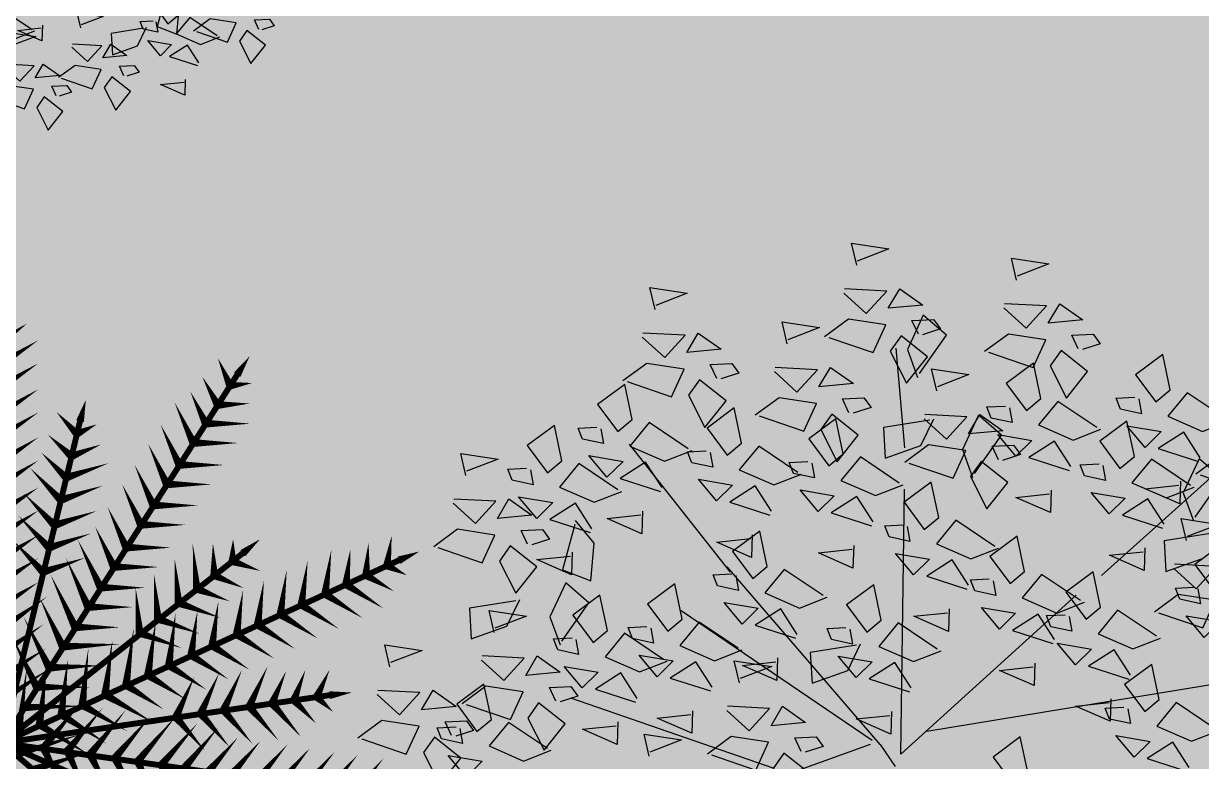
# Model space of a CAD drawing. Header units: millimetres. Extents: x 460 to 723, y 360 to 962.
# Drawn here: x 606.326 to 607.543, y 378.169 to 378.931 of the extents above; entities that cross this region are included whole.
import ezdxf

# ---------------------------------------------------------------- set-up
doc = ezdxf.new("R2010")
doc.units = ezdxf.units.MM
doc.layers.get('0').update_dxf_attribs({"true_color": 0xc2ced6})
doc.layers.add('ARBOLES', color=7, linetype='Continuous')
doc.layers.add('Menorca-Parques-A-Arboles', color=74, linetype='Continuous', lineweight=18)

# ---------------------------------------------------------------- blocks, each defined once
blk = doc.blocks.new('PALMERA')
at = {"const_width": 0.015}
for points in [[(-0.7295, -0.8456), (0, 0)], [(-0.3403, -0.7748), (0, 0)], [(-0.1566, -1.1058), (0, 0)], [(0.9408, -0.6018), (0, 0)], [(0.4661, -1.0149), (0, 0)], [(0.1214, -0.8375), (0, 0)], [(0.8223, -0.1999), (0, 0)], [(0.4844, -0.6156), (0, 0)]]:
    blk.add_lwpolyline(points, dxfattribs=at)
for points in [[(0.1063, 0.0026, 0.02, 0, 0), (0.1895, -0.1203, 0, 0, 0)], [(0.1677, 0.0026, 0.02, 0, 0), (0.242, -0.1127, 0, 0, 0)], [(0.2266, 0.0026, 0.02, 0, 0), (0.3034, -0.1063, 0, 0, 0)], [(0.2906, 0.0026, 0.02, 0, 0), (0.3738, -0.1152, 0, 0, 0)], [(0.3495, 0.0026, 0.02, 0, 0), (0.411, -0.0935, 0, 0, 0)], [(0.411, 0.0026, 0.02, 0, 0), (0.4724, -0.0935, 0, 0, 0)], [(0.4699, 0.0026, 0.02, 0, 0), (0.5313, -0.0935, 0, 0, 0)], [(0.5326, 0.0026, 0.02, 0, 0), (0.594, -0.0935, 0, 0, 0)], [(0.5915, 0.0026, 0.02, 0, 0), (0.6529, -0.0935, 0, 0, 0)], [(0.6606, 0.0026, 0.02, 0, 0), (0.7221, -0.0935, 0, 0, 0)], [(0.7195, 0.0026, 0.02, 0, 0), (0.781, -0.0935, 0, 0, 0)], [(0.7835, 0.0026, 0.02, 0, 0), (0.845, -0.0935, 0, 0, 0)], [(0.8424, 0.0026, 0.02, 0, 0), (0.9039, -0.0935, 0, 0, 0)], [(0.909, 0.0026, 0.02, 0, 0), (0.9704, -0.0935, 0, 0, 0)], [(0.9679, 0.0026, 0.02, 0, 0), (1.0293, -0.0935, 0, 0, 0)], [(1.0242, 0.0026, 0.02, 0, 0), (1.0716, -0.064, 0, 0, 0)], [(-0.0291, -0.0375, 0.02, 0, 0), (0.0227, -0.2026, 0, 0, 0)], [(0.1425, -0.0885, 0.02, 0, 0), (0.2714, -0.0253, 0, 0, 0)], [(0.4365, -0.1051, 0.02, 0, 0), (0.5191, -0.0264, 0, 0, 0)], [(0.022, -0.042, 0.02, 0, 0), (0.1937, -0.0635, 0, 0, 0)], [(0.0908, -0.0553, 0.02, 0, 0), (0.0943, -0.2037, 0, 0, 0)], [(0.192, -0.1204, 0.02, 0, 0), (0.3223, -0.0549, 0, 0, 0)], [(0.4987, -0.1203, 0.02, 0, 0), (0.5812, -0.0417, 0, 0, 0)], [(0.5559, -0.1343, 0.02, 0, 0), (0.6384, -0.0557, 0, 0, 0)], [(-0.0677, -0.082, 0.02, 0, 0), (-0.0231, -0.2222, 0, 0, 0)], [(0.0465, -0.0956, 0.02, 0, 0), (-0.0308, -0.2223, 0, 0, 0)], [(0.0465, -0.0956, 0.02, 0, 0), (0.1925, -0.1133, 0, 0, 0)], [(0.1425, -0.0885, 0.02, 0, 0), (0.1426, -0.2256, 0, 0, 0)], [(0.2459, -0.155, 0.02, 0, 0), (0.372, -0.096, 0, 0, 0)], [(0.6205, -0.1502, 0.02, 0, 0), (0.7031, -0.0716, 0, 0, 0)], [(-0.0126, -0.1055, 0.02, 0, 0), (-0.1461, -0.1704, 0, 0, 0)], [(-0.0126, -0.1055, 0.02, 0, 0), (0.1007, -0.1994, 0, 0, 0)], [(0.192, -0.1204, 0.02, 0, 0), (0.1978, -0.2534, 0, 0, 0)], [(0.2954, -0.1868, 0.02, 0, 0), (0.43, -0.1242, 0, 0, 0)], [(0.4365, -0.1051, 0.02, 0, 0), (0.4733, -0.213, 0, 0, 0)], [(0.4987, -0.1203, 0.02, 0, 0), (0.5355, -0.2282, 0, 0, 0)], [(0.6777, -0.1642, 0.02, 0, 0), (0.742, -0.1009, 0, 0, 0)], [(0.7324, -0.1777, 0.02, 0, 0), (0.788, -0.1175, 0, 0, 0)], [(0.072, -0.1515, 0.02, 0, 0), (-0.002, -0.2669, 0, 0, 0)], [(0.072, -0.1515, 0.02, 0, 0), (0.2146, -0.168, 0, 0, 0)], [(0.2459, -0.155, 0.02, 0, 0), (0.2522, -0.299, 0, 0, 0)], [(0.5559, -0.1343, 0.02, 0, 0), (0.5927, -0.2422, 0, 0, 0)], [(0.6205, -0.1502, 0.02, 0, 0), (0.6573, -0.2581, 0, 0, 0)], [(0.7896, -0.1917, 0.02, 0, 0), (0.8459, -0.1396, 0, 0, 0)], [(-0.0213, -0.1664, 0.02, 0, 0), (-0.146, -0.2235, 0, 0, 0)], [(-0.0213, -0.1664, 0.02, 0, 0), (0.0898, -0.2574, 0, 0, 0)], [(0.2954, -0.1868, 0.02, 0, 0), (0.2952, -0.3008, 0, 0, 0)], [(0.3471, -0.22, 0.02, 0, 0), (0.4736, -0.1629, 0, 0, 0)], [(0.6777, -0.1642, 0.02, 0, 0), (0.7145, -0.2721, 0, 0, 0)], [(0.7324, -0.1777, 0.02, 0, 0), (0.7626, -0.2536, 0, 0, 0)], [(0.0965, -0.2051, 0.02, 0, 0), (0.0294, -0.3201, 0, 0, 0)], [(0.0965, -0.2051, 0.02, 0, 0), (0.2414, -0.2205, 0, 0, 0)], [(0.3471, -0.22, 0.02, 0, 0), (0.3469, -0.334, 0, 0, 0)], [(0.3967, -0.2519, 0.02, 0, 0), (0.5193, -0.1937, 0, 0, 0)], [(0.7896, -0.1917, 0.02, 0, 0), (0.8141, -0.2425, 0, 0, 0)], [(0.8223, -0.1999, 0.02, 0, 0), (0.8767, -0.2147, 0, 0, 0)], [(-0.0297, -0.2247, 0.02, 0, 0), (-0.1484, -0.2852, 0, 0, 0)], [(-0.0297, -0.2247, 0.02, 0, 0), (0.0839, -0.316, 0, 0, 0)], [(0.4494, -0.2858, 0.02, 0, 0), (0.553, -0.2382, 0, 0, 0)], [(0.1231, -0.2633, 0.02, 0, 0), (0.0505, -0.3879, 0, 0, 0)], [(0.1231, -0.2633, 0.02, 0, 0), (0.261, -0.2819, 0, 0, 0)], [(0.3967, -0.2519, 0.02, 0, 0), (0.3964, -0.3659, 0, 0, 0)], [(0.499, -0.3176, 0.02, 0, 0), (0.6026, -0.2701, 0, 0, 0)], [(-0.0388, -0.288, 0.02, 0, 0), (-0.1673, -0.3536, 0, 0, 0)], [(-0.0388, -0.288, 0.02, 0, 0), (0.0672, -0.3783, 0, 0, 0)], [(0.4494, -0.2858, 0.02, 0, 0), (0.4492, -0.3998, 0, 0, 0)], [(0.5571, -0.355, 0.02, 0, 0), (0.6607, -0.3074, 0, 0, 0)], [(0.1475, -0.3169, 0.02, 0, 0), (0.0857, -0.4126, 0, 0, 0)], [(0.1475, -0.3169, 0.02, 0, 0), (0.2946, -0.3369, 0, 0, 0)], [(0.499, -0.3176, 0.02, 0, 0), (0.4988, -0.4316, 0, 0, 0)], [(0.6067, -0.3868, 0.02, 0, 0), (0.7103, -0.3393, 0, 0, 0)], [(-0.0472, -0.3463, 0.02, 0, 0), (-0.151, -0.3935, 0, 0, 0)], [(-0.0472, -0.3463, 0.02, 0, 0), (0.0657, -0.4427, 0, 0, 0)], [(0.2807, -0.3518, 0.02, 0, 0), (0.2422, -0.4591, 0, 0, 0)], [(0.2807, -0.3518, 0.02, 0, 0), (0.3943, -0.3418, 0, 0, 0)], [(0.5571, -0.355, 0.02, 0, 0), (0.5569, -0.469, 0, 0, 0)], [(0.173, -0.3728, 0.02, 0, 0), (0.1112, -0.4685, 0, 0, 0)], [(0.173, -0.3728, 0.02, 0, 0), (0.3104, -0.3931, 0, 0, 0)], [(0.3167, -0.3984, 0.02, 0, 0), (0.2782, -0.5057, 0, 0, 0)], [(0.3167, -0.3984, 0.02, 0, 0), (0.4303, -0.3885, 0, 0, 0)], [(0.6067, -0.3868, 0.02, 0, 0), (0.6065, -0.5008, 0, 0, 0)], [(0.6605, -0.4214, 0.02, 0, 0), (0.7641, -0.3739, 0, 0, 0)], [(-0.056, -0.4071, 0.02, 0, 0), (-0.1597, -0.4543, 0, 0, 0)], [(-0.056, -0.4071, 0.02, 0, 0), (0.0486, -0.4985, 0, 0, 0)], [(0.1975, -0.4263, 0.02, 0, 0), (0.1357, -0.5221, 0, 0, 0)], [(0.1975, -0.4263, 0.02, 0, 0), (0.3321, -0.4437, 0, 0, 0)], [(0.6605, -0.4214, 0.02, 0, 0), (0.6603, -0.5354, 0, 0, 0)], [(0.7101, -0.4533, 0.02, 0, 0), (0.8137, -0.4057, 0, 0, 0)], [(0.0654, -0.4442, 0.02, 0, 0), (-0.021, -0.5186, 0, 0, 0)], [(0.0654, -0.4442, 0.02, 0, 0), (0.1692, -0.4914, 0, 0, 0)], [(0.3574, -0.4512, 0.02, 0, 0), (0.3189, -0.5585, 0, 0, 0)], [(0.3574, -0.4512, 0.02, 0, 0), (0.4709, -0.4412, 0, 0, 0)], [(0.7101, -0.4533, 0.02, 0, 0), (0.7098, -0.5673, 0, 0, 0)], [(0.7661, -0.4893, 0.02, 0, 0), (0.8697, -0.4417, 0, 0, 0)], [(-0.0643, -0.4654, 0.02, 0, 0), (0.0395, -0.5528, 0, 0, 0)], [(0.2236, -0.4834, 0.02, 0, 0), (0.1618, -0.5792, 0, 0, 0)], [(0.2236, -0.4834, 0.02, 0, 0), (0.3364, -0.4994, 0, 0, 0)], [(0.3933, -0.4978, 0.02, 0, 0), (0.5069, -0.4878, 0, 0, 0)], [(0.7661, -0.4893, 0.02, 0, 0), (0.7659, -0.6033, 0, 0, 0)], [(0.8156, -0.5211, 0.02, 0, 0), (0.897, -0.4821, 0, 0, 0)], [(0.0745, -0.5075, 0.02, 0, 0), (-0.0119, -0.5819, 0, 0, 0)], [(0.0745, -0.5075, 0.02, 0, 0), (0.1782, -0.5548, 0, 0, 0)], [(0.3933, -0.4978, 0.02, 0, 0), (0.3614, -0.5822, 0, 0, 0)], [(0.8156, -0.5211, 0.02, 0, 0), (0.8154, -0.6351, 0, 0, 0)], [(0.863, -0.5516, 0.02, 0, 0), (0.9351, -0.5127, 0, 0, 0)], [(-0.0733, -0.5275, 0.02, 0, 0), (0.013, -0.602, 0, 0, 0)], [(0.248, -0.537, 0.02, 0, 0), (0.1862, -0.6327, 0, 0, 0)], [(0.248, -0.537, 0.02, 0, 0), (0.3609, -0.553, 0, 0, 0)], [(0.4277, -0.5424, 0.02, 0, 0), (0.3952, -0.6176, 0, 0, 0)], [(0.4277, -0.5424, 0.02, 0, 0), (0.5094, -0.5392, 0, 0, 0)], [(0.863, -0.5516, 0.02, 0, 0), (0.8669, -0.6332, 0, 0, 0)], [(0.0828, -0.5658, 0.02, 0, 0), (-0.0036, -0.6402, 0, 0, 0)], [(0.0828, -0.5658, 0.02, 0, 0), (0.1865, -0.6131, 0, 0, 0)], [(0.9125, -0.5834, 0.02, 0, 0), (0.9827, -0.5524, 0, 0, 0)], [(-0.0816, -0.5858, 0.02, 0, 0), (0.0047, -0.6603, 0, 0, 0)], [(0.2768, -0.5998, 0.02, 0, 0), (0.2149, -0.6956, 0, 0, 0)], [(0.2768, -0.5998, 0.02, 0, 0), (0.3896, -0.6159, 0, 0, 0)], [(0.4637, -0.589, 0.02, 0, 0), (0.4388, -0.6616, 0, 0, 0)], [(0.4637, -0.589, 0.02, 0, 0), (0.5201, -0.5908, 0, 0, 0)], [(0.9125, -0.5834, 0.02, 0, 0), (0.9192, -0.6394, 0, 0, 0)], [(0.9408, -0.6018, 0.02, 0, 0), (0.9875, -0.6334, 0, 0, 0)], [(0.0922, -0.6317, 0.02, 0, 0), (0.0058, -0.7061, 0, 0, 0)], [(0.0922, -0.6317, 0.02, 0, 0), (0.1959, -0.679, 0, 0, 0)], [(0.4844, -0.6156, 0.02, 0, 0), (0.5199, -0.6594, 0, 0, 0)], [(-0.0915, -0.6542, 0.02, 0, 0), (-0.0052, -0.7287, 0, 0, 0)], [(0.3012, -0.6534, 0.02, 0, 0), (0.2394, -0.7492, 0, 0, 0)], [(0.3012, -0.6534, 0.02, 0, 0), (0.4141, -0.6694, 0, 0, 0)], [(0.1005, -0.69, 0.02, 0, 0), (0.0141, -0.7644, 0, 0, 0)], [(0.1005, -0.69, 0.02, 0, 0), (0.1833, -0.7261, 0, 0, 0)], [(-0.0999, -0.7125, 0.02, 0, 0), (-0.0136, -0.787, 0, 0, 0)], [(0.3278, -0.7116, 0.02, 0, 0), (0.266, -0.8074, 0, 0, 0)], [(0.3278, -0.7116, 0.02, 0, 0), (0.4407, -0.7277, 0, 0, 0)], [(0.1085, -0.7458, 0.02, 0, 0), (0.0493, -0.8021, 0, 0, 0)], [(0.1085, -0.7458, 0.02, 0, 0), (0.1851, -0.775, 0, 0, 0)], [(-0.109, -0.7759, 0.02, 0, 0), (-0.0227, -0.8504, 0, 0, 0)], [(0.3523, -0.7652, 0.02, 0, 0), (0.2905, -0.861, 0, 0, 0)], [(0.3523, -0.7652, 0.02, 0, 0), (0.4651, -0.7812, 0, 0, 0)], [(0.1168, -0.8041, 0.02, 0, 0), (0.0788, -0.8457, 0, 0, 0)], [(0.1168, -0.8041, 0.02, 0, 0), (0.1861, -0.8369, 0, 0, 0)], [(-0.1174, -0.8342, 0.02, 0, 0), (-0.0311, -0.9087, 0, 0, 0)], [(0.1214, -0.8375, 0.02, 0, 0), (0.128, -0.8935, 0, 0, 0)], [(0.3799, -0.8258, 0.02, 0, 0), (0.3181, -0.9216, 0, 0, 0)], [(0.3799, -0.8258, 0.02, 0, 0), (0.4928, -0.8418, 0, 0, 0)], [(0.4044, -0.8793, 0.02, 0, 0), (0.3426, -0.9751, 0, 0, 0)], [(0.4044, -0.8793, 0.02, 0, 0), (0.494, -0.8905, 0, 0, 0)], [(-0.1268, -0.9001, 0.02, 0, 0), (-0.0405, -0.9746, 0, 0, 0)], [(0.4278, -0.9306, 0.02, 0, 0), (0.3869, -1.0013, 0, 0, 0)], [(0.4278, -0.9306, 0.02, 0, 0), (0.5095, -0.9369, 0, 0, 0)], [(0.4523, -0.9841, 0.02, 0, 0), (0.4276, -1.0348, 0, 0, 0)], [(0.4523, -0.9841, 0.02, 0, 0), (0.528, -0.996, 0, 0, 0)], [(0.4661, -1.0149, 0.02, 0, 0), (0.4883, -1.0667, 0, 0, 0)]]:
    blk.add_lwpolyline(points, format="xyseb")
blk = doc.blocks.new('rrety')
at = {"layer": 'ARBOLES', "color": 2}
for p, q in [((498.0767, 232.6219), (498.09646, 232.62747)), ((498.09646, 232.62747), (498.09636, 232.60205)), ((497.86775, 232.61344), (497.88751, 232.61901)), ((497.88751, 232.61901), (497.88741, 232.59359)), ((498.08221, 232.59082), (498.0767, 232.6219)), ((497.87326, 232.58235), (497.86775, 232.61344)), ((498.09636, 232.60205), (498.0822, 232.58799)), ((497.88741, 232.59359), (497.87325, 232.57953)), ((498.01458, 232.57678), (498.03434, 232.58234)), ((498.03434, 232.58234), (498.03424, 232.55693)), ((497.85917, 232.57667), (497.88529, 232.55895)), ((498.02009, 232.54569), (498.01458, 232.57678)), ((498.06066, 232.54742), (498.06046, 232.56737)), ((498.06248, 232.56539), (498.0886, 232.54767)), ((497.8755, 232.5409), (497.85736, 232.5587)), ((497.88529, 232.55895), (497.8755, 232.5409)), ((498.03424, 232.55693), (498.02008, 232.54287)), ((498.0788, 232.52962), (498.06066, 232.54742)), ((498.0886, 232.54767), (498.0788, 232.52962)), ((498.0409, 232.38948), (498.04069, 232.40944)), ((498.04271, 232.40746), (498.06883, 232.38973)), ((498.2316, 232.3946), (498.24968, 232.40305)), ((498.24871, 232.40039), (498.24339, 232.36928)), ((498.05904, 232.37169), (498.0409, 232.38948)), ((498.06883, 232.38973), (498.05904, 232.37169)), ((498.22291, 232.37072), (498.2316, 232.3946)), ((498.24339, 232.36928), (498.22291, 232.37072)), ((498.21788, 232.3568), (498.23765, 232.36237)), ((498.2234, 232.32572), (498.21788, 232.3568)), ((498.23765, 232.36237), (498.23754, 232.33696)), ((498.23754, 232.33696), (498.22339, 232.32289)), ((498.26115, 232.31898), (498.26094, 232.33893)), ((498.26296, 232.33696), (498.28908, 232.31923)), ((498.27929, 232.30118), (498.26115, 232.31898)), ((498.28908, 232.31923), (498.27929, 232.30118)), ((497.78576, 232.148), (497.81188, 232.13028)), ((497.80208, 232.11223), (497.78394, 232.13003)), ((497.81188, 232.13028), (497.80208, 232.11223))]:
    blk.add_line(p, q, dxfattribs=at)
at = {"layer": 'ARBOLES', "color": 108}
for p, q in [((497.77998, 232.18606), (497.77466, 232.15494)), ((497.75417, 232.15639), (497.76287, 232.18027)), ((497.77466, 232.15494), (497.75417, 232.15639)), ((497.78394, 232.13003), (497.78374, 232.14998))]:
    blk.add_line(p, q, dxfattribs=at)
at = {"layer": 'ARBOLES', "color": 92}
for points in [[(498.04967, 232.67547), (498.05909, 232.68739), (498.03472, 232.6946), (498.05047, 232.67817)], [(497.9248, 232.65266), (497.93944, 232.67201), (497.9502, 232.65197), (497.93014, 232.64123), (497.9248, 232.65266)], [(498.15132, 232.63881), (498.16074, 232.65072), (498.13637, 232.65794), (498.15212, 232.64151)], [(497.88238, 232.65098), (497.91358, 232.65578), (497.9187, 232.63589), (497.89329, 232.63658), (497.87956, 232.65106)], [(498.00468, 232.6329), (497.98554, 232.61798), (497.98031, 232.64011), (498.00247, 232.64532), (498.00468, 232.6329)], [(498.04609, 232.62359), (498.01471, 232.62699), (498.0149, 232.64752), (498.03927, 232.64031), (498.0488, 232.62279)], [(497.94135, 232.6381), (497.93548, 232.6298), (497.94952, 232.6266), (497.95532, 232.63208), (497.94418, 232.63803)], [(498.11975, 232.62168), (498.11834, 232.6368), (498.09969, 232.6335), (498.11975, 232.62168)], [(497.88232, 232.60949), (497.85094, 232.61289), (497.85112, 232.63342), (497.87549, 232.62621), (497.88503, 232.60868)], [(497.88719, 232.61982), (497.90443, 232.63064), (497.91527, 232.61342), (497.88711, 232.617)], [(498.00104, 232.61035), (498.01568, 232.62971), (498.02644, 232.60967), (498.00638, 232.59892), (498.00104, 232.61035)], [(498.09409, 232.61457), (498.1019, 232.62108), (498.08917, 232.62779), (498.08215, 232.62398), (498.09138, 232.61537)], [(498.15113, 232.61827), (498.13169, 232.61226), (498.12566, 232.63169), (498.15193, 232.62098)], [(497.92762, 232.60189), (497.94227, 232.62125), (497.95303, 232.60121), (497.93296, 232.59046), (497.92762, 232.60189)], [(498.14775, 232.58692), (498.11636, 232.59033), (498.11655, 232.61086), (498.14092, 232.60365), (498.15045, 232.58612)], [(497.88521, 232.60022), (497.91641, 232.60502), (497.92152, 232.58513), (497.89612, 232.58581), (497.88238, 232.60029)], [(498.06661, 232.58522), (498.07603, 232.59714), (498.05166, 232.60435), (498.06741, 232.58793)], [(498.10633, 232.59624), (498.08719, 232.58132), (498.08196, 232.60345), (498.10412, 232.60866), (498.10633, 232.59624)], [(497.8923, 232.59993), (497.88628, 232.58599), (497.91168, 232.5853), (497.89223, 232.59711)], [(498.01759, 232.5958), (498.01172, 232.58749), (498.02576, 232.58429), (498.03155, 232.58978), (498.02042, 232.59572)], [(497.94418, 232.58734), (497.9383, 232.57903), (497.95234, 232.57583), (497.95814, 232.58132), (497.947, 232.58726)], [(497.96343, 232.57751), (497.98067, 232.58833), (497.9915, 232.57111), (497.96335, 232.57469)], [(498.17109, 232.57112), (498.1805, 232.58304), (498.15613, 232.59025), (498.17189, 232.57383)], [(497.87178, 232.56548), (497.88119, 232.5774), (497.85682, 232.58461), (497.87258, 232.56819)], [(497.89001, 232.56905), (497.90725, 232.57987), (497.91809, 232.56265), (497.88994, 232.56623)], [(497.99463, 232.58231), (497.9999, 232.56806), (498.01706, 232.57607), (497.99463, 232.58231)], [(498.03504, 232.5681), (498.03363, 232.58322), (498.01498, 232.57991), (498.03504, 232.5681)], [(498.06642, 232.56469), (498.04698, 232.55868), (498.04095, 232.57811), (498.06722, 232.56739)], [(497.83444, 232.55395), (497.84909, 232.5733), (497.85984, 232.55326), (497.83978, 232.54252), (497.83444, 232.55395)], [(498.00938, 232.56098), (498.01719, 232.56749), (498.00446, 232.5742), (497.99744, 232.5704), (498.00667, 232.56179)], [(498.26144, 232.5542), (498.27086, 232.56612), (498.24649, 232.57333), (498.26224, 232.5569)], [(498.13952, 232.55399), (498.1381, 232.56912), (498.11946, 232.56581), (498.13952, 232.55399)], [(498.1709, 232.55059), (498.15145, 232.54458), (498.14542, 232.56401), (498.1717, 232.55329)], [(497.87159, 232.54495), (497.85214, 232.53894), (497.84611, 232.55837), (497.87239, 232.54765)], [(498.02162, 232.54266), (498.00248, 232.52773), (497.99725, 232.54987), (498.01941, 232.55507), (498.02162, 232.54266)], [(498.06304, 232.53334), (498.03165, 232.53675), (498.03184, 232.55728), (498.05621, 232.55007), (498.06574, 232.53254)], [(498.11385, 232.54688), (498.12167, 232.55339), (498.10893, 232.5601), (498.10192, 232.5563), (498.11115, 232.54768)], [(497.89513, 232.54917), (497.8891, 232.53522), (497.91451, 232.53454), (497.89505, 232.54635)], [(498.22987, 232.53707), (498.22846, 232.5522), (498.20981, 232.54889), (498.22987, 232.53707)], [(498.26126, 232.53367), (498.24181, 232.52766), (498.23578, 232.54709), (498.26206, 232.53637)], [(498.20421, 232.52996), (498.21203, 232.53647), (498.19929, 232.54318), (498.19227, 232.53938), (498.2015, 232.53076)], [(498.02927, 232.50883), (498.04392, 232.52818), (498.05468, 232.50814), (498.03462, 232.4974), (498.02927, 232.50883)], [(498.0631, 232.51843), (498.0943, 232.52323), (498.09941, 232.50334), (498.07401, 232.50403), (498.06028, 232.51851)], [(498.25787, 232.50232), (498.22649, 232.50572), (498.22667, 232.52626), (498.25104, 232.51904), (498.26058, 232.50152)], [(497.90503, 232.50036), (497.91968, 232.51972), (497.93044, 232.49968), (497.91037, 232.48894), (497.90503, 232.50036)], [(497.86262, 232.49869), (497.89382, 232.50349), (497.89893, 232.4836), (497.87353, 232.48429), (497.85979, 232.49876)], [(498.12207, 232.50555), (498.1162, 232.49725), (498.13023, 232.49405), (498.13603, 232.49953), (498.12489, 232.50548)], [(498.24387, 232.48062), (498.25852, 232.49998), (498.26928, 232.47994), (498.24922, 232.46919), (498.24387, 232.48062)], [(498.04583, 232.49427), (498.03996, 232.48597), (498.05399, 232.48277), (498.05979, 232.48825), (498.04865, 232.4942)], [(498.09911, 232.49207), (498.10437, 232.47782), (498.12154, 232.48582), (498.09911, 232.49207)], [(497.92159, 232.48581), (497.91571, 232.47751), (497.92975, 232.47431), (497.93555, 232.47979), (497.92441, 232.48574)], [(497.97806, 232.48581), (497.97219, 232.47751), (497.98623, 232.47431), (497.99202, 232.47979), (497.98088, 232.48574)], [(497.99167, 232.47599), (498.00891, 232.48681), (498.01974, 232.46959), (497.99159, 232.47317)], [(498.18701, 232.48299), (498.18114, 232.47469), (498.19518, 232.47149), (498.20098, 232.47697), (498.18984, 232.48292)], [(498.20146, 232.47895), (498.23266, 232.48375), (498.23777, 232.46386), (498.21237, 232.46455), (498.19864, 232.47902)], [(497.84291, 232.46088), (497.85756, 232.48024), (497.86832, 232.4602), (497.84825, 232.44945), (497.84291, 232.46088)], [(497.9239, 232.46753), (497.94114, 232.47834), (497.95197, 232.46113), (497.92382, 232.46471)], [(498.02287, 232.48079), (498.02813, 232.46654), (498.0453, 232.47454), (498.02287, 232.48079)], [(497.9551, 232.47233), (497.96037, 232.45808), (497.97753, 232.46608), (497.9551, 232.47233)], [(498.26043, 232.46607), (498.25456, 232.45777), (498.26859, 232.45457), (498.27439, 232.46005), (498.26325, 232.46599)], [(497.99678, 232.4561), (497.99075, 232.44216), (498.01616, 232.44147), (497.9967, 232.45328)], [(498.20627, 232.44778), (498.22351, 232.4586), (498.23434, 232.44138), (498.20619, 232.44496)], [(498.23747, 232.45258), (498.24273, 232.43834), (498.2599, 232.44634), (498.23747, 232.45258)], [(498.27494, 232.4355), (498.28958, 232.45485), (498.30034, 232.43481), (498.28028, 232.42407), (498.27494, 232.4355)], [(497.85947, 232.44633), (497.85359, 232.43802), (497.86763, 232.43482), (497.87343, 232.44031), (497.86229, 232.44625)], [(497.87254, 232.44764), (497.86651, 232.4337), (497.89192, 232.43301), (497.87246, 232.44482)], [(497.92901, 232.44764), (497.92299, 232.4337), (497.94839, 232.43301), (497.92894, 232.44482)], [(498.11963, 232.42986), (498.13428, 232.44921), (498.14504, 232.42917), (498.12497, 232.41843), (498.11963, 232.42986)], [(498.13796, 232.44482), (498.13194, 232.43088), (498.15734, 232.43019), (498.13789, 232.442)], [(498.23252, 232.43382), (498.26372, 232.43862), (498.26883, 232.41874), (498.24343, 232.41942), (498.2297, 232.4339)], [(497.83651, 232.43284), (497.84177, 232.41859), (497.85893, 232.4266), (497.83651, 232.43284)], [(497.99251, 232.42818), (498.02371, 232.43298), (498.02882, 232.4131), (498.00342, 232.41378), (497.98968, 232.42826)], [(498.07722, 232.42818), (498.10842, 232.43298), (498.11353, 232.4131), (498.08813, 232.41378), (498.07439, 232.42826)], [(498.21138, 232.4279), (498.20535, 232.41395), (498.23076, 232.41327), (498.2113, 232.42508)], [(498.29149, 232.42095), (498.28562, 232.41264), (498.29965, 232.40944), (498.30545, 232.41493), (498.29431, 232.42087)], [(498.13619, 232.41531), (498.13031, 232.407), (498.14435, 232.4038), (498.15015, 232.40929), (498.13901, 232.41523)], [(498.23733, 232.40266), (498.25457, 232.41348), (498.2654, 232.39626), (498.23725, 232.39984)], [(498.32921, 232.39909), (498.33863, 232.41101), (498.31426, 232.41822), (498.33001, 232.40179)], [(497.99731, 232.39702), (498.01455, 232.40784), (498.02539, 232.39062), (497.99724, 232.3942)], [(498.08202, 232.39702), (498.09927, 232.40784), (498.1101, 232.39062), (498.08195, 232.3942)], [(498.26853, 232.40746), (498.27379, 232.39321), (498.29096, 232.40121), (498.26853, 232.40746)], [(498.11323, 232.40182), (498.11849, 232.38757), (498.13566, 232.39557), (498.11323, 232.40182)], [(498.29764, 232.38196), (498.29623, 232.39709), (498.27758, 232.39378), (498.29764, 232.38196)], [(498.15634, 232.37346), (498.17099, 232.39281), (498.18174, 232.37277), (498.16168, 232.36203), (498.15634, 232.37346)], [(498.27198, 232.37485), (498.2798, 232.38136), (498.26706, 232.38807), (498.26004, 232.38427), (498.26927, 232.37565)], [(498.24244, 232.38277), (498.23641, 232.36883), (498.26182, 232.36815), (498.24236, 232.37996)], [(498.00243, 232.37713), (497.9964, 232.36319), (498.02181, 232.3625), (498.00235, 232.37431)], [(498.08714, 232.37713), (498.08111, 232.36319), (498.10652, 232.3625), (498.08706, 232.37431)], [(498.10332, 232.35115), (498.11274, 232.36306), (498.08837, 232.37028), (498.10412, 232.35385)], [(498.1987, 232.34525), (498.21334, 232.36461), (498.2241, 232.34457), (498.20404, 232.33383), (498.1987, 232.34525)], [(498.28422, 232.35652), (498.26508, 232.3416), (498.25986, 232.36373), (498.28201, 232.36894), (498.28422, 232.35652)], [(498.32564, 232.34721), (498.29425, 232.35061), (498.29444, 232.37115), (498.31881, 232.36393), (498.32835, 232.34641)], [(498.07175, 232.33402), (498.07033, 232.34914), (498.05169, 232.34584), (498.07175, 232.33402)], [(498.11873, 232.34062), (498.13597, 232.35144), (498.14681, 232.33422), (498.11866, 232.3378)], [(498.10313, 232.33061), (498.08369, 232.3246), (498.07766, 232.34403), (498.10393, 232.33332)], [(498.14993, 232.34542), (498.1552, 232.33117), (498.17236, 232.33917), (498.14993, 232.34542)], [(498.04609, 232.32691), (498.0539, 232.33342), (498.04116, 232.34013), (498.03415, 232.33632), (498.04338, 232.32771)], [(498.21525, 232.3307), (498.20938, 232.3224), (498.22341, 232.3192), (498.22921, 232.32468), (498.21807, 232.33063)], [(498.26709, 232.31166), (498.27651, 232.32358), (498.25214, 232.33079), (498.26789, 232.31437)], [(498.09974, 232.29926), (498.06836, 232.30267), (498.06855, 232.3232), (498.09291, 232.31599), (498.10245, 232.29846)], [(498.12385, 232.32073), (498.11782, 232.30679), (498.14322, 232.3061), (498.12377, 232.31791)], [(498.16109, 232.31241), (498.17833, 232.32323), (498.18916, 232.30601), (498.16101, 232.3096)], [(498.19229, 232.31721), (498.19755, 232.30297), (498.21472, 232.31097), (498.19229, 232.31721)], [(498.23552, 232.29454), (498.23411, 232.30966), (498.21546, 232.30636), (498.23552, 232.29454)], [(498.26691, 232.29113), (498.24746, 232.28512), (498.24143, 232.30455), (498.26771, 232.29384)], [(498.20986, 232.28743), (498.21767, 232.29394), (498.20494, 232.30065), (498.19792, 232.29684), (498.20715, 232.28823)], [(498.1662, 232.29253), (498.16017, 232.27858), (498.18558, 232.2779), (498.16612, 232.28971)], [(498.24387, 232.25783), (498.25852, 232.27718), (498.26928, 232.25714), (498.24922, 232.2464), (498.24387, 232.25783)], [(498.32074, 232.2609), (498.33016, 232.27282), (498.30579, 232.28003), (498.32154, 232.2636)], [(498.32056, 232.24037), (498.30111, 232.23436), (498.29508, 232.25379), (498.32136, 232.24307)], [(498.26351, 232.23666), (498.27132, 232.24317), (498.25859, 232.24988), (498.25157, 232.24608), (498.2608, 232.23746)], [(498.26043, 232.24328), (498.25456, 232.23497), (498.26859, 232.23177), (498.27439, 232.23726), (498.26325, 232.2432)], [(498.23747, 232.22979), (498.24273, 232.21554), (498.2599, 232.22354), (498.23747, 232.22979)]]:
    blk.add_lwpolyline(points, dxfattribs=at)
at = {"layer": 'ARBOLES', "color": 2}
for points in [[(498.0181, 232.65834), (498.01668, 232.67347), (497.99804, 232.67016), (498.0181, 232.65834)], [(498.04948, 232.65494), (498.03004, 232.64893), (498.02401, 232.66836), (498.05028, 232.65764)], [(497.99244, 232.65123), (498.00025, 232.65774), (497.98751, 232.66445), (497.9805, 232.66065), (497.98973, 232.65203)], [(497.91839, 232.62462), (497.92366, 232.61037), (497.94082, 232.61837), (497.91839, 232.62462)], [(497.95862, 232.60868), (497.98982, 232.61348), (497.99494, 232.59359), (497.96953, 232.59428), (497.9558, 232.60875)], [(498.1261, 232.52855), (498.10696, 232.51363), (498.10173, 232.53577), (498.12388, 232.54097), (498.1261, 232.52855)], [(498.10551, 232.52011), (498.12016, 232.53946), (498.13092, 232.51942), (498.11086, 232.50868), (498.10551, 232.52011)], [(498.16751, 232.51924), (498.13613, 232.52264), (498.13631, 232.54318), (498.16068, 232.53597), (498.17022, 232.51844)], [(497.8682, 232.5136), (497.83682, 232.517), (497.837, 232.53754), (497.86137, 232.53033), (497.87091, 232.5128)], [(497.82803, 232.52591), (497.8333, 232.51166), (497.85046, 232.51966), (497.82803, 232.52591)], [(498.21646, 232.51163), (498.19732, 232.49671), (498.19209, 232.51884), (498.21424, 232.52405), (498.21646, 232.51163)], [(497.96151, 232.50036), (497.97615, 232.51972), (497.98691, 232.49968), (497.96685, 232.48894), (497.96151, 232.50036)], [(498.17046, 232.49754), (498.1851, 232.5169), (498.19586, 232.49686), (498.1758, 232.48612), (498.17046, 232.49754)], [(497.98686, 232.50715), (498.01806, 232.51195), (498.02317, 232.49206), (497.99777, 232.49275), (497.98404, 232.50723)], [(497.91909, 232.49869), (497.95029, 232.50349), (497.9554, 232.4836), (497.93, 232.48429), (497.91627, 232.49876)], [(498.12804, 232.49587), (498.15924, 232.50067), (498.16436, 232.48078), (498.13895, 232.48147), (498.12522, 232.49594)], [(498.06791, 232.48727), (498.08515, 232.49809), (498.09598, 232.48087), (498.06783, 232.48445)], [(497.86743, 232.46753), (497.88467, 232.47834), (497.8955, 232.46113), (497.86735, 232.46471)], [(498.13285, 232.46471), (498.15009, 232.47552), (498.16093, 232.4583), (498.13278, 232.46189)], [(498.07302, 232.46738), (498.06699, 232.45344), (498.0924, 232.45275), (498.07294, 232.46456)], [(498.16405, 232.46951), (498.16932, 232.45526), (498.18648, 232.46326), (498.16405, 232.46951)], [(498.05148, 232.41531), (498.0456, 232.407), (498.05964, 232.4038), (498.06544, 232.40929), (498.0543, 232.41523)], [(498.02852, 232.40182), (498.03378, 232.38757), (498.05094, 232.39557), (498.02852, 232.40182)], [(498.32903, 232.37856), (498.30958, 232.37255), (498.30355, 232.39198), (498.32983, 232.38126)], [(498.11392, 232.37178), (498.14513, 232.37658), (498.15024, 232.35669), (498.12483, 232.35738), (498.1111, 232.37186)], [(498.1729, 232.3589), (498.16702, 232.3506), (498.18106, 232.3474), (498.18686, 232.35288), (498.17572, 232.35883)], [(498.1372, 232.28064), (498.14662, 232.29256), (498.12225, 232.29977), (498.138, 232.28335)], [(498.2221, 232.2691), (498.20296, 232.25417), (498.19773, 232.27631), (498.21989, 232.28152), (498.2221, 232.2691)], [(498.27575, 232.21833), (498.25661, 232.20341), (498.25138, 232.22554), (498.27354, 232.23075), (498.27575, 232.21833)]]:
    blk.add_lwpolyline(points, dxfattribs=at)
at = {"layer": 'ARBOLES', "color": 32}
for points in [[(497.91354, 232.51998), (497.87063, 232.621)], [(498.06985, 232.54141), (498.10356, 232.59957)], [(497.98461, 232.35387), (498.05816, 232.51611)], [(497.97541, 232.3753), (497.77925, 232.50999)], [(497.98461, 232.35387), (497.92331, 232.50081)], [(498.14034, 232.4159), (498.23842, 232.46488)], [(497.99993, 232.35387), (498.14398, 232.41816)], [(498.00606, 232.35387), (498.15931, 232.37836)], [(498.00606, 232.35081), (498.18383, 232.17326)], [(498.05759, 232.30876), (498.20164, 232.29345)]]:
    blk.add_lwpolyline(points, dxfattribs=at)
at = {"layer": 'ARBOLES', "color": 108}
for points in [[(497.92122, 232.57385), (497.92648, 232.5596), (497.94365, 232.5676), (497.92122, 232.57385)], [(497.96854, 232.55763), (497.96252, 232.54368), (497.98792, 232.543), (497.96847, 232.55481)], [(498.03492, 232.42986), (498.04957, 232.44921), (498.06033, 232.42917), (498.04026, 232.41843), (498.03492, 232.42986)], [(497.8053, 232.42804), (497.82254, 232.43886), (497.83338, 232.42164), (497.80523, 232.42522)], [(497.90221, 232.3791), (497.91686, 232.39845), (497.92761, 232.37841), (497.90755, 232.36767), (497.90221, 232.3791)], [(498.15628, 232.34358), (498.18748, 232.34838), (498.19259, 232.32849), (498.16719, 232.32918), (498.15346, 232.34365)], [(498.26352, 232.25978), (498.23213, 232.26319), (498.23232, 232.28372), (498.25669, 232.27651), (498.26623, 232.25898)], [(498.20146, 232.25615), (498.23266, 232.26095), (498.23777, 232.24107), (498.21237, 232.24175), (498.19864, 232.25623)], [(498.28917, 232.24377), (498.28776, 232.2589), (498.26911, 232.25559), (498.28917, 232.24377)], [(497.68465, 232.19436), (497.69247, 232.20087), (497.67973, 232.20758), (497.67272, 232.20377), (497.68195, 232.19516)], [(497.73831, 232.16672), (497.70693, 232.17012), (497.70712, 232.19065), (497.73148, 232.18344), (497.74102, 232.16591)], [(497.76103, 232.17322), (497.77567, 232.19258), (497.78643, 232.17254), (497.76637, 232.16179), (497.76103, 232.17322)], [(497.6969, 232.17603), (497.67776, 232.16111), (497.67253, 232.18324), (497.69468, 232.18845), (497.6969, 232.17603)], [(497.71861, 232.17155), (497.74981, 232.17635), (497.75492, 232.15646), (497.72952, 232.15715), (497.71579, 232.17162)], [(497.77758, 232.15867), (497.77171, 232.15036), (497.78574, 232.14716), (497.79154, 232.15265), (497.7804, 232.15859)], [(497.72342, 232.14038), (497.74066, 232.1512), (497.75149, 232.13398), (497.72334, 232.13756)], [(497.75462, 232.14518), (497.75988, 232.13093), (497.77705, 232.13894), (497.75462, 232.14518)], [(497.72853, 232.1205), (497.7225, 232.10655), (497.74791, 232.10587), (497.72845, 232.11768)], [(497.80915, 232.10558), (497.80773, 232.12071), (497.78908, 232.1174), (497.80915, 232.10558)], [(497.78348, 232.09847), (497.7913, 232.10498), (497.77856, 232.11169), (497.77155, 232.10789), (497.78078, 232.09927)], [(497.84053, 232.10218), (497.82108, 232.09617), (497.81505, 232.1156), (497.84133, 232.10488)], [(497.87536, 232.10922), (497.86934, 232.09527), (497.89474, 232.09459), (497.87529, 232.1064)], [(497.88238, 232.10104), (497.91358, 232.10584), (497.9187, 232.08596), (497.89329, 232.08664), (497.87956, 232.10112)], [(497.83714, 232.07083), (497.80576, 232.07423), (497.80594, 232.09477), (497.83031, 232.08756), (497.83985, 232.07003)], [(497.89154, 232.07759), (497.90096, 232.08951), (497.87659, 232.09672), (497.89234, 232.08029)], [(497.79573, 232.08014), (497.77659, 232.06522), (497.77136, 232.08735), (497.79351, 232.09256), (497.79573, 232.08014)], [(497.85997, 232.06046), (497.85856, 232.07558), (497.83991, 232.07228), (497.85997, 232.06046)], [(497.83431, 232.05335), (497.84213, 232.05986), (497.82939, 232.06657), (497.82237, 232.06276), (497.8316, 232.05415)], [(497.89136, 232.05706), (497.87191, 232.05105), (497.86588, 232.07048), (497.89216, 232.05976)], [(497.84655, 232.03502), (497.82741, 232.0201), (497.82219, 232.04223), (497.84434, 232.04744), (497.84655, 232.03502)], [(497.88797, 232.02571), (497.85658, 232.02911), (497.85677, 232.04964), (497.88114, 232.04243), (497.89068, 232.0249)]]:
    blk.add_lwpolyline(points, dxfattribs=at)
at = {"layer": 'ARBOLES', "color": 98}
for points in [[(497.851, 232.5394), (497.84512, 232.53109), (497.85916, 232.52789), (497.86496, 232.53338), (497.85382, 232.53932)], [(497.89863, 232.47233), (497.90389, 232.45808), (497.92106, 232.46608), (497.89863, 232.47233)], [(497.8005, 232.45921), (497.8317, 232.46401), (497.83681, 232.44412), (497.81141, 232.44481), (497.79767, 232.45928)], [(498.05833, 232.30858), (498.03919, 232.29366), (498.03396, 232.31579), (498.05612, 232.321), (498.05833, 232.30858)], [(498.31717, 232.20902), (498.28578, 232.21242), (498.28597, 232.23296), (498.31034, 232.22574), (498.31988, 232.20822)], [(497.84072, 232.12271), (497.85013, 232.13463), (497.82576, 232.14184), (497.84152, 232.12541)]]:
    blk.add_lwpolyline(points, dxfattribs=at)
at = {"layer": 'ARBOLES'}
blk.add_lwpolyline([(497.99993, 232.35387), (497.98461, 232.34469)], dxfattribs=at)

msp = doc.modelspace()

# ---------------------------------------------------------------- hatches: boundary and pattern name
at = {"layer": 'Menorca-Parques-A-Arboles', "lineweight": 5, "true_color": 0x148b29, "transparency": 33554687}
h = msp.add_hatch(color=104, dxfattribs=at)
h.dxf.hatch_style = 1
h.paths.add_polyline_path([(600.3783, 386.3504, 0.414406), (598.2816, 385.9437), (597.6894, 385.0658, 0.414021), (598.0959, 382.9705), (604.8723, 378.3927), (607.1476, 381.7775)])
h.paths.add_polyline_path([(605.9023, 379.5191), (605.9041, 379.5179), (605.7774, 379.3302), (605.6086, 379.0799), (605.6093, 379.0794), (605.06, 378.2659), (607.2271, 376.802), (609.5101, 380.1815), (607.3353, 381.6507), (607.3338, 381.6486)])
h.paths.add_polyline_path([(611.1364, 379.0829), (608.8534, 375.7033), (612.2977, 373.3765, 0.421964), (614.098, 373.7499), (614.9113, 375.025, 0.406505), (614.5477, 376.7784)])

# ---------------------------------------------------------------- block references
at = {"layer": 'ARBOLES', "rotation": 334.8408562493099}
for p, xscale, yscale, zscale in [((983.6757, -73.2189, -8.1697), -1.072069598688713, 1.072069598688713, 1.072069598688713), ((1147.9183, -270.1388, -8.1697), -1.53621625267567, 1.53621625267567, 1.53621625267567)]:
    msp.add_blockref('rrety', p, dxfattribs=dict(at, xscale=xscale, yscale=yscale, zscale=zscale))
at = {"layer": 'Menorca-Parques-A-Arboles', "xscale": 0.4043313818834066, "yscale": 0.4043313818834066, "zscale": 0.4043313818834066, "rotation": 90.0557209002467}
msp.add_blockref('PALMERA', (606.3036, 378.1878, -12.213), dxfattribs=at)

doc.saveas('drawing.dxf')
